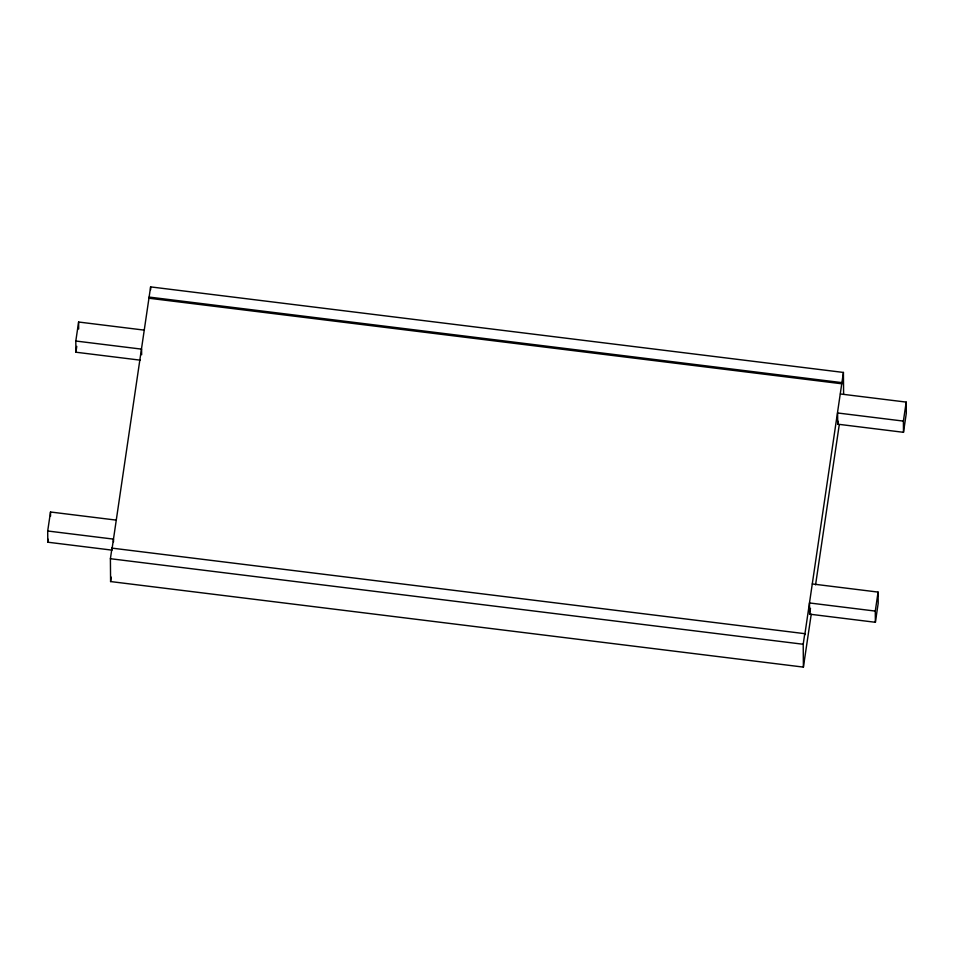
<?xml version="1.0" encoding="UTF-8"?>
<svg xmlns="http://www.w3.org/2000/svg" width="954" height="954" viewBox="0 0 954 954"><rect width="100%" height="100%" fill="white"/><g stroke="black" fill="none" stroke-linecap="round" stroke-linejoin="round"><path stroke-width="1.43" d="M112.119 550.148L47.795 542.206L47.7 530.996L50.514 512L116.293 520.121M140.226 360.159L75.915 352.217L75.807 341.019L78.622 322.023L144.4 330.144M47.795 542.206L48.225 539.284M75.915 352.217L76.773 346.374M811.234 614.209L803.399 667.108L110.592 581.558L110.402 558.71L111.964 548.121L804.771 633.671L804.782 634.851L843.419 372.442L150.613 286.892L111.976 549.301L111.964 548.121M110.592 581.558L111.248 577.146M803.399 667.108L803.208 644.26L804.771 633.671M812.307 583.955L878.085 592.088L878.193 603.286L875.378 622.282L809.6 614.161L810.459 608.318M840.426 393.978L906.205 402.099L906.3 413.309L903.486 432.305L837.707 424.184L838.137 421.251M815.575 584.826L839.27 424.673M875.378 622.282L875.283 611.085L878.085 592.088M903.486 432.305L903.39 421.096L906.205 402.099M149.11 297.076L841.917 382.626M149.122 298.256L841.929 383.794M903.39 421.096L837.612 412.975L837.707 424.184M75.807 341.019L141.597 349.14L141.645 354.745M875.283 611.085L809.505 602.964L809.6 614.161M47.7 530.996L113.478 539.117L113.502 541.92M110.402 558.71L803.208 644.26M843.419 372.442L843.61 393.859M150.613 286.892L150.637 289.754M78.622 322.023L78.681 329.023M50.514 512L50.55 516.197"/></g></svg>
